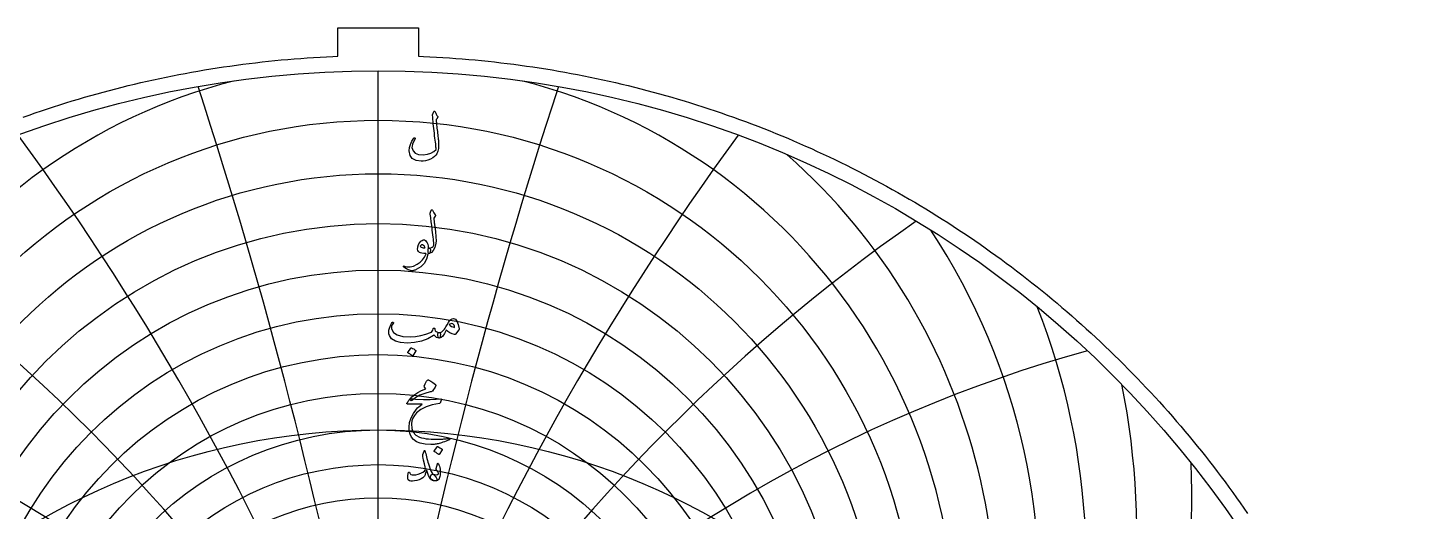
# Model space of a CAD drawing. Header units: millimetres. Extents: x -80 to 80, y -80 to 82.
# Drawn here: x -26.7 to 79.2, y 45.7 to 82.5 of the extents above; entities that cross this region are included whole.
import ezdxf

# ---------------------------------------------------------------- set-up
doc = ezdxf.new("R2010")
doc.units = ezdxf.units.MM
for name, color, linetype in [('CUT_OUTER', 1, 'Continuous'), ('ENGRAVE', 7, 'Continuous'), ('ENGRAVE_FINE', 8, 'Continuous'), ('TEXT', 5, 'Continuous')]:
    doc.layers.add(name, color=color, linetype=linetype)

msp = doc.modelspace()

# ---------------------------------------------------------------- linework, layer by layer
at = {"layer": 'CUT_OUTER'}
msp.add_lwpolyline([(-27.0758, 75.6719), (-26.611, 75.8366), (-26.1452, 75.9985), (-25.6784, 76.1575), (-25.2106, 76.3136), (-24.7419, 76.4668), (-24.2722, 76.6172), (-23.8016, 76.7647), (-23.3302, 76.9093), (-22.8578, 77.051), (-22.3846, 77.1898), (-21.9106, 77.3257), (-21.4357, 77.4587), (-20.96, 77.5888), (-20.4836, 77.7159), (-20.0063, 77.8401), (-19.5283, 77.9614), (-19.0496, 78.0798), (-18.5701, 78.1952), (-18.09, 78.3077), (-17.6092, 78.4172), (-17.1277, 78.5238), (-16.6455, 78.6274), (-16.1628, 78.728), (-15.6794, 78.8257), (-15.1954, 78.9204), (-14.7109, 79.0122), (-14.2258, 79.101), (-13.7402, 79.1868), (-13.2541, 79.2696), (-12.7674, 79.3494), (-12.2803, 79.4263), (-11.7927, 79.5001), (-11.3047, 79.571), (-10.8163, 79.6388), (-10.3274, 79.7037), (-9.8381, 79.7656), (-9.3485, 79.8244), (-8.8586, 79.8803), (-8.3683, 79.9332), (-7.8776, 79.983), (-7.3867, 80.0298), (-6.8955, 80.0736), (-6.4041, 80.1144), (-5.9124, 80.1522), (-5.4205, 80.187), (-4.9283, 80.2188), (-4.436, 80.2475), (-3.9436, 80.2732), (-3.4509, 80.2959), (-3.08, 80.3107), (-3.08, 82.482), (3.08, 82.482), (3.08, 80.3107), (3.4509, 80.2959), (3.9436, 80.2732), (4.436, 80.2475), (4.9283, 80.2188), (5.4205, 80.187), (5.9124, 80.1522), (6.4041, 80.1144), (6.8955, 80.0736), (7.3867, 80.0298), (7.8776, 79.983), (8.3683, 79.9332), (8.8586, 79.8803), (9.3485, 79.8244), (9.8381, 79.7656), (10.3274, 79.7037), (10.8163, 79.6388), (11.3047, 79.571), (11.7927, 79.5001), (12.2803, 79.4263), (12.7674, 79.3494), (13.2541, 79.2696), (13.7402, 79.1868), (14.2258, 79.101), (14.7109, 79.0122), (15.1954, 78.9204), (15.6794, 78.8257), (16.1628, 78.728), (16.6455, 78.6274), (17.1277, 78.5238), (17.6092, 78.4172), (18.09, 78.3077), (18.5701, 78.1952), (19.0496, 78.0798), (19.5283, 77.9614), (20.0063, 77.8401), (20.4836, 77.7159), (20.96, 77.5888), (21.4357, 77.4587), (21.9106, 77.3257), (22.3846, 77.1898), (22.8578, 77.051), (23.3302, 76.9093), (23.8016, 76.7647), (24.2722, 76.6172), (24.7419, 76.4668), (25.2106, 76.3136), (25.6784, 76.1575), (26.1452, 75.9985), (26.611, 75.8366), (27.0758, 75.6719), (27.5396, 75.5043), (28.0024, 75.3339), (28.4641, 75.1607), (28.9248, 74.9846), (29.3843, 74.8057), (29.8428, 74.624), (30.3001, 74.4395), (30.7563, 74.2522), (31.2113, 74.0621), (31.6651, 73.8692), (32.1178, 73.6735), (32.5692, 73.475), (33.0195, 73.2738), (33.4684, 73.0698), (33.9162, 72.8631), (34.3626, 72.6536), (34.8078, 72.4414), (35.2516, 72.2265), (35.6941, 72.0088), (36.1353, 71.7884), (36.5751, 71.5654), (37.0135, 71.3396), (37.4505, 71.1111), (37.8862, 70.88), (38.3204, 70.6462), (38.7531, 70.4098), (39.1844, 70.1706), (39.6142, 69.9289), (40.0426, 69.6845), (40.4694, 69.4375), (40.8947, 69.1879), (41.3184, 68.9356), (41.7406, 68.6808), (42.1613, 68.4234), (42.5803, 68.1634), (42.9978, 67.9009), (43.4136, 67.6358), (43.8278, 67.3681), (44.2403, 67.0979), (44.6512, 66.8252), (45.0604, 66.55), (45.4679, 66.2722), (45.8736, 65.992), (46.2777, 65.7093), (46.68, 65.4241), (47.0806, 65.1364), (47.4794, 64.8463), (47.8764, 64.5538), (48.2715, 64.2588), (48.6649, 63.9614), (49.0565, 63.6616), (49.4462, 63.3594), (49.834, 63.0548), (50.22, 62.7479), (50.604, 62.4385), (50.9862, 62.1269), (51.3664, 61.8128), (51.7447, 61.4965), (52.1211, 61.1778), (52.4955, 60.8569), (52.8679, 60.5336), (53.2384, 60.2081), (53.6068, 59.8803), (53.9732, 59.5502), (54.3376, 59.2179), (54.6999, 58.8834), (55.0602, 58.5467), (55.4184, 58.2077), (55.7745, 57.8666), (56.1285, 57.5233), (56.4804, 57.1778), (56.8302, 56.8302), (57.1778, 56.4804), (57.5233, 56.1285), (57.8666, 55.7745), (58.2077, 55.4184), (58.5467, 55.0602), (58.8834, 54.6999), (59.2179, 54.3376), (59.5502, 53.9732), (59.8803, 53.6068), (60.2081, 53.2384), (60.5336, 52.8679), (60.8569, 52.4955), (61.1778, 52.1211), (61.4965, 51.7447), (61.8128, 51.3664), (62.1269, 50.9862), (62.4385, 50.604), (62.7479, 50.22), (63.0548, 49.834), (63.3594, 49.4462), (63.6616, 49.0565), (63.9614, 48.6649), (64.2588, 48.2715), (64.5538, 47.8764), (64.8463, 47.4794), (65.1364, 47.0806), (65.4241, 46.68), (65.7093, 46.2777), (65.992, 45.8736), (66.2722, 45.4679)], dxfattribs=at)
at = {"layer": 'ENGRAVE'}
msp.add_lwpolyline([(0, -79.2), (0, 79.2)], dxfattribs=at)
for centre, radius in [((0, 0), 79.2), ((0, 32.9537), 38.4027), ((0, 27.9946), 26.637), ((0, 0), 51.8435)]:
    msp.add_circle(centre, radius, dxfattribs=at)
msp.add_arc((0, 41.5186), 53.9652, 158.578774, 21.421226, dxfattribs=at)
at = {"layer": 'ENGRAVE_FINE'}
for centre, radius in [((0, 34.3037), 41.129), ((0, 31.7418), 35.822), ((0, 30.6522), 33.3692), ((0, 29.6717), 31.0292), ((0, 28.789), 28.789), ((0, 27.2802), 24.5632), ((0, 26.6389), 22.5587), ((0, 26.0645), 20.6156)]:
    msp.add_circle(centre, radius, dxfattribs=at)
for centre, radius, start, end in [((0, 35.8104), 44.0216, 104.505507, 75.494493), ((-395.6416, -46.6801), 401.745, 3.846969, 18.080135), ((-395.6416, -46.6801), 401.745, 3.846969, 18.080135), ((395.6416, -46.6801), 401.745, 161.919865, 176.153031), ((395.6416, -46.6801), 401.745, 161.919865, 176.153031), ((-191.6703, -46.6801), 203.9713, 7.744385, 36.376389), ((-191.6703, -46.6801), 203.9713, 7.744385, 36.376389), ((191.6703, -46.6801), 203.9713, 143.623611, 172.255615), ((191.6703, -46.6801), 203.9713, 143.623611, 172.255615), ((0, 37.4961), 47.1047, 131.44749, 48.55251), ((0, 39.3879), 50.4076, 146.69677, 33.30323), ((-120.8318, -46.6801), 139.5246, 11.745134, 55.103196), ((-120.8318, -46.6801), 139.5246, 11.745134, 55.103196), ((120.8318, -46.6801), 139.5246, 124.896804, 168.254866), ((120.8318, -46.6801), 139.5246, 124.896804, 168.254866), ((-83.1395, -46.6801), 108.5308, 15.907198, 74.457561), ((-83.1395, -46.6801), 108.5308, 15.907198, 74.457561), ((83.1395, -46.6801), 108.5308, 105.542439, 164.092802), ((83.1395, -46.6801), 108.5308, 105.542439, 164.092802), ((0, 43.9286), 57.82, 168.649585, 11.350415), ((0, 46.6677), 62.0244, 177.547342, 2.452658)]:
    msp.add_arc(centre, radius, start, end, dxfattribs=at)
at = {"layer": 'TEXT'}
for points in [[(4.2412, 76.0996), (4.2494, 76.114), (4.26, 76.1242), (4.2729, 76.1304), (4.2881, 76.1324), (4.3033, 76.1298), (4.3162, 76.1219), (4.3267, 76.1087), (4.3349, 76.0903), (4.3785, 75.9828), (4.4251, 75.89), (4.4746, 75.8119), (4.527, 75.7483), (4.5425, 75.7255), (4.5469, 75.6992), (4.5401, 75.6693), (4.5223, 75.6359), (4.5109, 75.6198), (4.5, 75.6043), (4.4898, 75.5894), (4.4801, 75.575), (4.471, 75.5616), (4.4626, 75.5493), (4.4547, 75.5382), (4.4473, 75.5282), (4.435, 75.51), (4.4263, 75.4884), (4.421, 75.4632), (4.4192, 75.4345), (4.4248, 75.3536), (4.4321, 75.2653), (4.4412, 75.1697), (4.452, 75.0668), (4.4643, 74.9566), (4.4778, 74.8391), (4.4924, 74.7142), (4.5082, 74.5821), (4.5259, 74.4502), (4.5416, 74.3262), (4.5552, 74.2101), (4.5668, 74.102), (4.5766, 74.0014), (4.5849, 73.9082), (4.5918, 73.8222), (4.5972, 73.7436), (4.6034, 73.5109), (4.5843, 73.2905), (4.5401, 73.0823), (4.4708, 72.8865), (4.4031, 72.7714), (4.2986, 72.6652), (4.1572, 72.5677), (3.9789, 72.479), (3.7857, 72.4055), (3.6042, 72.3537), (3.4344, 72.3236), (3.2764, 72.3151), (2.8806, 72.3695), (2.5972, 72.5188), (2.4262, 72.763), (2.3677, 73.102), (2.3882, 73.3546), (2.4543, 73.602), (2.5662, 73.8441), (2.7237, 74.0809), (2.7357, 74.0946), (2.7483, 74.1031), (2.7614, 74.1064), (2.7752, 74.1043), (2.7898, 74.0987), (2.801, 74.0914), (2.8086, 74.0823), (2.8127, 74.0715), (2.8156, 74.0554), (2.815, 74.0399), (2.8109, 74.025), (2.8033, 74.0106), (2.6959, 73.8013), (2.6218, 73.623), (2.5811, 73.4758), (2.5738, 73.3596), (2.6519, 73.1093), (2.8209, 72.9345), (3.0805, 72.8353), (3.4309, 72.8116), (3.7468, 72.8458), (4.0152, 72.9251), (4.2363, 73.0496), (4.4099, 73.219), (4.4062, 73.3009), (4.3999, 73.3965), (4.391, 73.5058), (4.3794, 73.6289), (4.3649, 73.766), (4.3472, 73.9175), (4.3263, 74.0834), (4.3021, 74.2636), (4.2793, 74.4494), (4.2576, 74.6324), (4.2371, 74.8124), (4.2178, 74.9896), (4.2, 75.1637), (4.1839, 75.335), (4.1695, 75.5033), (4.1569, 75.6687), (4.1382, 75.828), (4.1391, 75.8461), (4.1417, 75.8631), (4.1461, 75.8789), (4.1523, 75.8935)], [(3.9579, 68.3711), (3.9895, 68.4475), (4.0141, 68.5081), (4.0316, 68.5529), (4.0422, 68.5819), (4.0504, 68.6003), (4.0609, 68.6135), (4.0738, 68.6214), (4.089, 68.6241), (4.1063, 68.6211), (4.1206, 68.6123), (4.1321, 68.5977), (4.1405, 68.5772), (4.1795, 68.4768), (4.226, 68.3863), (4.2802, 68.3058), (4.3419, 68.2353), (4.3592, 68.2127), (4.3642, 68.1873), (4.3569, 68.1589), (4.3373, 68.1276), (4.2342, 67.9824), (4.2412, 67.9174), (4.2483, 67.8536), (4.2553, 67.7909), (4.2623, 67.7294), (4.2693, 67.6691), (4.2764, 67.61), (4.2834, 67.552), (4.2904, 67.4952), (4.3551, 66.9695), (4.3946, 66.5585), (4.409, 66.2622), (4.3982, 66.0807), (4.3097, 65.7514), (4.1944, 65.5081), (4.0521, 65.3509), (3.8829, 65.2798), (3.8782, 65.2798), (3.8736, 65.2798), (3.8689, 65.2798), (3.8642, 65.2798), (3.8364, 65.3061), (3.8185, 65.3664), (3.8106, 65.4607), (3.8127, 65.5889), (3.8171, 65.6363), (3.8302, 65.6709), (3.8522, 65.6925), (3.8829, 65.7013), (4.0018, 65.725), (4.1007, 65.7681), (4.1798, 65.8304), (4.2389, 65.9121), (4.235, 66.0102), (4.2278, 66.1217), (4.2174, 66.2467), (4.2038, 66.3852), (4.1872, 66.5365), (4.1681, 66.7002), (4.1463, 66.8761), (4.1218, 67.0643), (4.0993, 67.2493), (4.0785, 67.4156), (4.0595, 67.5632), (4.0422, 67.692), (4.0273, 67.802), (4.0152, 67.8934), (4.0062, 67.966), (4, 68.0198), (3.9532, 68.2868), (3.9517, 68.3132), (3.952, 68.336), (3.9541, 68.3553), (3.9579, 68.3711)], [(3.7893, 65.2282), (3.6795, 64.8427), (3.4953, 64.5198), (3.2368, 64.2596), (2.904, 64.062), (2.8575, 64.0419), (2.8115, 64.0239), (2.7661, 64.008), (2.7213, 63.994), (2.6774, 63.9825), (2.6347, 63.9736), (2.5931, 63.9673), (2.5527, 63.9636), (2.452, 63.9779), (2.3185, 64.0303), (2.1522, 64.1208), (1.9532, 64.2493), (1.9318, 64.2678), (1.9192, 64.2856), (1.9154, 64.3029), (1.9204, 64.3196), (1.9315, 64.3325), (1.9461, 64.3383), (1.9643, 64.3371), (1.986, 64.3289), (2.1929, 64.2619), (2.4251, 64.2622), (2.6824, 64.3298), (2.9649, 64.4648), (3.1956, 64.6214), (3.3864, 64.8055), (3.5375, 65.0172), (3.6487, 65.2563), (3.6479, 65.2648), (3.6452, 65.2716), (3.6408, 65.2765), (3.6347, 65.2798), (3.4734, 65.2891), (3.3361, 65.3079), (3.2228, 65.336), (3.1335, 65.3734), (3.0644, 65.4314), (3.0211, 65.5116), (3.0035, 65.6141), (3.0117, 65.7388), (3.0144, 65.7553), (3.0176, 65.7722), (3.0214, 65.7893), (3.0258, 65.8067), (3.0308, 65.8247), (3.0363, 65.8436), (3.0425, 65.8633), (3.0492, 65.884), (3.1042, 66.0178), (3.171, 66.1287), (3.2494, 66.2168), (3.3396, 66.2821), (3.4318, 66.3178), (3.5164, 66.3172), (3.5934, 66.2804), (3.6628, 66.2072), (3.7234, 66.1053), (3.7693, 65.987), (3.8007, 65.8524), (3.8174, 65.7013), (3.8266, 65.7015), (3.8355, 65.7019), (3.8441, 65.7026), (3.8525, 65.7037), (3.8608, 65.7047), (3.8695, 65.7054), (3.8784, 65.7059), (3.8876, 65.706), (3.9192, 65.6993), (3.9438, 65.6791), (3.9614, 65.6454), (3.9719, 65.5983), (3.9763, 65.5465), (3.9754, 65.4941), (3.9693, 65.4411), (3.9579, 65.3875), (3.9429, 65.3404), (3.9263, 65.3067), (3.9078, 65.2865), (3.8876, 65.2798), (3.7986, 65.2798), (3.798, 65.2713), (3.7963, 65.2599), (3.7934, 65.2455), (3.7893, 65.2282)], [(3.5644, 65.7528), (3.5152, 65.8386), (3.4614, 65.8992), (3.4028, 65.9346), (3.3396, 65.9449), (3.3018, 65.9349), (3.2682, 65.9191), (3.2386, 65.8975), (3.2131, 65.8699), (3.2049, 65.8553), (3.2038, 65.8395), (3.2096, 65.8225), (3.2225, 65.8044), (3.2708, 65.7619), (3.3408, 65.7329), (3.4324, 65.7174), (3.5457, 65.7154), (3.5574, 65.7177), (3.5644, 65.7247), (3.5668, 65.7364), (3.5644, 65.7528)], [(1.0679, 60.0261), (1.0846, 60.0443), (1.1019, 60.0519), (1.1197, 60.049), (1.1382, 60.0355), (1.1522, 60.0179), (1.1569, 59.998), (1.1522, 59.9758), (1.1382, 59.9512), (1.0668, 59.8405), (1.0211, 59.7381), (1.0012, 59.6438), (1.007, 59.5577), (1.1537, 59.2749), (1.4391, 59.0776), (1.8633, 58.9658), (2.4262, 58.9395), (2.844, 58.9702), (3.2448, 59.0343), (3.6285, 59.1318), (3.9953, 59.2627), (4.06, 59.301), (4.1136, 59.3598), (4.1561, 59.4392), (4.1874, 59.539), (4.1979, 59.5674), (4.2155, 59.587), (4.2401, 59.5978), (4.2717, 59.5999), (4.2942, 59.5902), (4.3103, 59.5706), (4.32, 59.541), (4.3232, 59.5015), (4.3452, 59.4038), (4.4064, 59.3306), (4.5068, 59.282), (4.6464, 59.258), (4.6968, 59.2468), (4.7307, 59.2182), (4.7483, 59.1719), (4.7494, 59.1081), (4.7325, 58.9892), (4.7096, 58.9043), (4.6809, 58.8534), (4.6464, 58.8364), (4.5436, 58.8499), (4.4462, 58.8903), (4.354, 58.9576), (4.267, 59.0519), (4.2597, 59.0557), (4.2471, 59.053), (4.2292, 59.044), (4.2061, 59.0285), (3.7693, 58.7826), (3.2928, 58.6069), (2.7764, 58.5015), (2.2202, 58.4664), (1.7061, 58.5015), (1.3068, 58.6069), (1.0223, 58.7826), (0.8525, 59.0285), (0.8138, 59.1658), (0.8009, 59.306), (0.8138, 59.4491), (0.8525, 59.5952), (0.9046, 59.731), (0.9579, 59.8481), (1.0123, 59.9465), (1.0679, 60.0261)], [(5.7331, 60.3259), (5.8797, 60.2738), (6.0012, 60.1268), (6.0975, 59.885), (6.1687, 59.5484), (6.1713, 59.5241), (6.1698, 59.5027), (6.1643, 59.4843), (6.1546, 59.4687), (5.897, 59.1456), (5.8791, 59.1259), (5.8584, 59.1139), (5.8346, 59.1095), (5.808, 59.1128), (5.6329, 59.1725), (5.4684, 59.2486), (5.3144, 59.3411), (5.171, 59.45), (5.0554, 59.1816), (4.9286, 58.9898), (4.7907, 58.8748), (4.6417, 58.8364), (4.625, 58.8426), (4.6078, 58.861), (4.5899, 58.8917), (4.5715, 58.9348), (4.5431, 59.0413), (4.5328, 59.1268), (4.5407, 59.1912), (4.5668, 59.2345), (4.582, 59.2448), (4.5996, 59.2521), (4.6195, 59.2565), (4.6417, 59.258), (4.7483, 59.2761), (4.8525, 59.3259), (4.9544, 59.4073), (5.0539, 59.5203), (5.0975, 59.5858), (5.1628, 59.6936), (5.2497, 59.8435), (5.3583, 60.0355), (5.4432, 60.1625), (5.534, 60.2533), (5.6306, 60.3077), (5.7331, 60.3259)], [(5.3958, 59.8669), (5.4836, 59.7937), (5.5832, 59.7334), (5.6944, 59.686), (5.8174, 59.6514), (5.8106, 59.7436), (5.7858, 59.8189), (5.7427, 59.8771), (5.6815, 59.9184), (5.611, 59.9398), (5.5398, 59.9383), (5.4681, 59.914), (5.3958, 59.8669)], [(2.4871, 58.0823), (2.493, 58.0882), (2.5012, 58.0917), (2.5117, 58.0929), (2.5246, 58.0917), (2.6156, 58.0548), (2.7014, 58.0097), (2.7819, 57.9564), (2.8572, 57.895), (2.8645, 57.8856), (2.8677, 57.8762), (2.8668, 57.8669), (2.8618, 57.8575), (2.6417, 57.5015), (2.6335, 57.493), (2.623, 57.491), (2.6101, 57.4954), (2.5949, 57.5062), (2.5817, 57.5156), (2.5609, 57.5296), (2.5325, 57.5484), (2.4965, 57.5718), (2.4523, 57.5999), (2.3993, 57.6327), (2.3375, 57.6701), (2.267, 57.7123), (2.2576, 57.7193), (2.2529, 57.7263), (2.2529, 57.7334), (2.2576, 57.7404)], [(3.9532, 54.7366), (3.5439, 54.6297), (3.1827, 54.4918), (2.8695, 54.3229), (2.6042, 54.123), (2.5635, 54.0922), (2.5258, 54.075), (2.4909, 54.0711), (2.459, 54.0808), (2.4219, 54.125), (2.4274, 54.1874), (2.4757, 54.2679), (2.5668, 54.3665), (2.7819, 54.5451), (3.0293, 54.7061), (3.3089, 54.8496), (3.6206, 54.9754), (3.5316, 55.1066), (3.515, 55.1394), (3.507, 55.1722), (3.5079, 55.2049), (3.5176, 55.2377), (3.5805, 55.3627), (3.6382, 55.4661), (3.6906, 55.5477), (3.7377, 55.6078), (3.7679, 55.6361), (3.7974, 55.6511), (3.8264, 55.6525), (3.8548, 55.6405), (4.0196, 55.5474), (4.1581, 55.4602), (4.2702, 55.3788), (4.356, 55.3033), (4.3727, 55.279), (4.3806, 55.2483), (4.3797, 55.2111), (4.3701, 55.1675), (4.3399, 55.0993), (4.2916, 55.0164), (4.2251, 54.9189), (4.1405, 54.8068), (4.1183, 54.7901), (4.0797, 54.7729), (4.0246, 54.755), (3.9532, 54.7366)], [(2.8478, 54.1932), (3.4488, 54.1721), (3.9684, 54.1698), (4.4066, 54.1862), (4.7635, 54.2213), (4.7745, 54.2226), (4.784, 54.2219), (4.792, 54.2191), (4.7986, 54.2143), (4.8035, 54.2077), (4.8062, 54.1997), (4.807, 54.1901), (4.8057, 54.1792), (4.7964, 54.1364), (4.7875, 54.0972), (4.7789, 54.0615), (4.7705, 54.0293), (4.7625, 54.0006), (4.7547, 53.9754), (4.7472, 53.9538), (4.7401, 53.9356), (4.7249, 53.9066), (4.7073, 53.8853), (4.6874, 53.8715), (4.6651, 53.8654), (4.1241, 53.7673), (3.6534, 53.6136), (3.2529, 53.4043), (2.9227, 53.1394), (2.7559, 52.9488), (2.6347, 52.7471), (2.5591, 52.5343), (2.5293, 52.3103), (2.558, 51.9587), (2.6721, 51.6721), (2.8718, 51.4505), (3.1569, 51.2939), (3.3048, 51.2465), (3.4672, 51.2073), (3.6443, 51.1762), (3.8361, 51.1534), (4.0422, 51.1385), (4.2623, 51.1311), (4.4965, 51.1314), (4.7448, 51.1393), (4.833, 51.1443), (4.9198, 51.1499), (5.0052, 51.156), (5.089, 51.1628), (5.1708, 51.1701), (5.25, 51.178), (5.3266, 51.1865), (5.4005, 51.1955), (5.423, 51.1967), (5.4391, 51.1909), (5.4488, 51.178), (5.452, 51.1581), (5.4503, 51.1349), (5.445, 51.1171), (5.4362, 51.1045), (5.4239, 51.0972), (5.2916, 51.0413), (5.1663, 50.9906), (5.048, 50.9453), (4.9368, 50.9051), (4.8329, 50.87), (4.7366, 50.8396), (4.6479, 50.8138), (4.5668, 50.7927), (4.4905, 50.7772), (4.4163, 50.7635), (4.3441, 50.7515), (4.274, 50.7412), (4.2057, 50.7333), (4.1388, 50.7283), (4.0734, 50.7263), (4.0094, 50.7272), (3.5726, 50.7611), (3.2085, 50.8349), (2.9169, 50.9485), (2.6979, 51.1019), (2.5372, 51.2936), (2.4251, 51.5176), (2.3615, 51.7737), (2.3466, 52.0621), (2.3926, 52.4198), (2.5024, 52.767), (2.676, 53.1036), (2.9134, 53.4298), (3.0062, 53.5284), (3.1113, 53.623), (3.2287, 53.7134), (3.3583, 53.7998), (2.2248, 53.8091), (2.1976, 53.8209), (2.1862, 53.8419), (2.1906, 53.8724), (2.2108, 53.9122), (2.2488, 53.9702), (2.2834, 54.0223), (2.3144, 54.0685), (2.3419, 54.1089), (2.3659, 54.1432), (2.3864, 54.171), (2.4034, 54.1923), (2.4169, 54.2073), (2.4473, 54.2099), (2.5293, 54.2084), (2.6628, 54.2029), (2.8478, 54.1932)], [(3.5902, 50.1586), (3.6171, 50.0358), (3.6464, 49.911), (3.678, 49.7841), (3.712, 49.6551), (3.7483, 49.5235), (3.7869, 49.3887), (3.8279, 49.2507), (3.8712, 49.1094), (3.9587, 48.8553), (4.0387, 48.6645), (4.111, 48.5368), (4.1757, 48.4724), (4.2322, 48.4341), (4.2893, 48.3799), (4.3469, 48.31), (4.4052, 48.2242), (4.4602, 48.1179), (4.4754, 48.038), (4.4508, 47.9844), (4.3864, 47.9572), (4.1783, 47.9783), (3.9942, 48.1165), (3.834, 48.3717), (3.6979, 48.7441), (3.695, 48.7503), (3.6909, 48.7546), (3.6856, 48.7573), (3.6792, 48.7582), (3.6745, 48.7573), (3.6698, 48.7546), (3.6651, 48.7503), (3.6604, 48.7441), (3.6473, 48.6838), (3.6312, 48.62), (3.6121, 48.5527), (3.5902, 48.4818), (3.5662, 48.4148), (3.541, 48.3589), (3.5147, 48.3141), (3.4871, 48.2804), (3.3882, 48.194), (3.2647, 48.1176), (3.1165, 48.0512), (2.9438, 47.9947), (2.7682, 47.9528), (2.6159, 47.935), (2.4871, 47.9411), (2.3817, 47.9713), (2.2916, 48.0468), (2.2506, 48.1797), (2.2588, 48.37), (2.3162, 48.6176), (2.3217, 48.6258), (2.3291, 48.6317), (2.3381, 48.6352), (2.349, 48.6364), (2.3618, 48.6349), (2.3724, 48.6305), (2.3806, 48.6232), (2.3864, 48.613), (2.4087, 48.5611), (2.4333, 48.5181), (2.4602, 48.4839), (2.4895, 48.4584), (2.5808, 48.4244), (2.7049, 48.4162), (2.8618, 48.4338), (3.0515, 48.4771), (3.2538, 48.5421), (3.411, 48.6153), (3.5231, 48.6967), (3.5902, 48.7863), (3.6013, 48.877), (3.5832, 49.0322), (3.5357, 49.2517), (3.459, 49.5357), (3.4222, 49.6853), (3.4005, 49.8062), (3.3941, 49.8984), (3.4028, 49.9619), (3.4918, 50.2148), (3.5015, 50.2415), (3.5117, 50.2605), (3.5226, 50.2719), (3.534, 50.2757), (3.548, 50.2684), (3.5621, 50.2465), (3.5761, 50.2099), (3.5902, 50.1586)], [(4.4942, 50.5614), (4.5, 50.5673), (4.5082, 50.5708), (4.5188, 50.572), (4.5316, 50.5708), (4.6227, 50.5339), (4.7085, 50.4888), (4.789, 50.4356), (4.8642, 50.3741), (4.8715, 50.3647), (4.8747, 50.3554), (4.8739, 50.346), (4.8689, 50.3366), (4.6487, 49.9806), (4.6405, 49.9722), (4.63, 49.9701), (4.6171, 49.9745), (4.6019, 49.9853), (4.5887, 49.9947), (4.5679, 50.0088), (4.5395, 50.0275), (4.5035, 50.0509), (4.4593, 50.079), (4.4064, 50.1118), (4.3446, 50.1493), (4.274, 50.1914), (4.2647, 50.1984), (4.26, 50.2055), (4.26, 50.2125), (4.2647, 50.2195)], [(4.5363, 48.6457), (4.5088, 48.6917), (4.4825, 48.7312), (4.4573, 48.7643), (4.4333, 48.7909), (4.416, 48.8138), (4.4064, 48.8401), (4.4043, 48.87), (4.4099, 48.9034), (4.5082, 49.2593), (4.522, 49.2904), (4.5398, 49.2991), (4.5618, 49.2857), (4.5879, 49.25), (4.6271, 49.1741), (4.6605, 49.0825), (4.688, 48.9751), (4.7096, 48.8518), (4.7222, 48.7336), (4.7272, 48.6176), (4.7246, 48.5041), (4.7143, 48.3928), (4.6976, 48.2959), (4.6757, 48.2113), (4.6484, 48.139), (4.616, 48.079), (4.5758, 48.0345), (4.5211, 47.9994), (4.4517, 47.9736), (4.3677, 47.9572), (4.2816, 47.954), (4.2014, 47.9678), (4.1271, 47.9985), (4.0586, 48.0462), (4.0056, 48.1068), (3.9778, 48.1762), (3.9751, 48.2543), (3.9977, 48.3413), (4.0337, 48.4124), (4.0761, 48.4572), (4.125, 48.4757), (4.1804, 48.4678), (4.308, 48.437), (4.4192, 48.4338), (4.5141, 48.4581), (4.5925, 48.5099), (4.5943, 48.5237), (4.5855, 48.5509), (4.5662, 48.5916), (4.5363, 48.6457)]]:
    msp.add_lwpolyline(points, close=True, dxfattribs=at)

doc.saveas('drawing.dxf')
